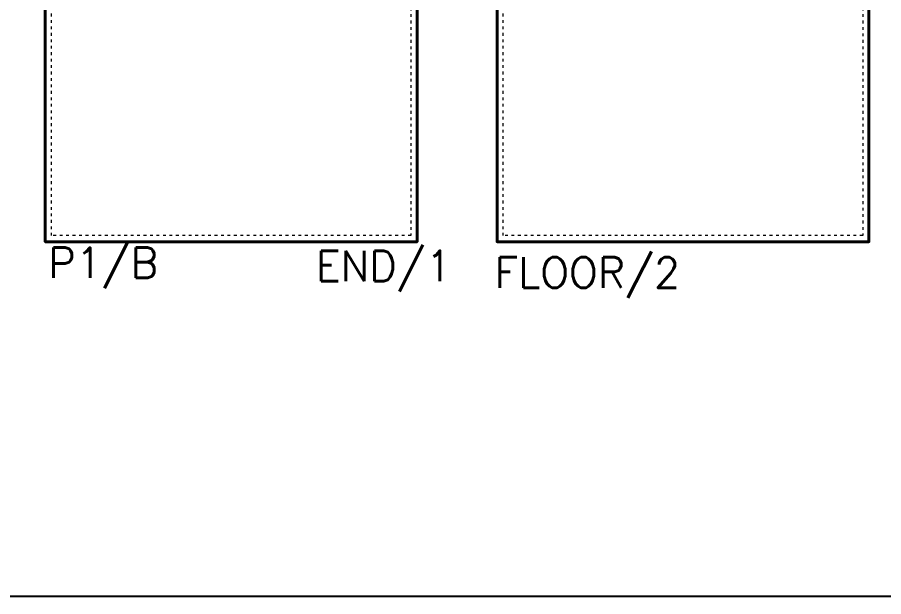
# Model space of a CAD drawing. Header units: millimetres. Extents: x 481 to 28351, y -1147 to 6765.
# Drawn here: x 23486 to 26329, y 2878 to 4780 of the extents above; entities that cross this region are included whole.
import ezdxf

# ---------------------------------------------------------------- set-up
doc = ezdxf.new("R2010")
doc.units = ezdxf.units.MM
doc.linetypes.add('DGN Style 5', pattern=[21.175771, 9.07533, -12.10044])
for name, color, linetype, lineweight in [('00_NOPRINT_TEXT', 7, 'Continuous', 0), ('0_NOPRINT_TOLERANCE', 7, 'DGN Style 5', 0), ('BOARD_18MM_BIRCH-PLY', 73, 'Continuous', 40)]:
    doc.layers.add(name, color=color, linetype=linetype, lineweight=lineweight)
doc.styles.get("Standard").update_dxf_attribs({"font": 'romans.shx', "bigfont": 'hztxt.shx'})

msp = doc.modelspace()

# ---------------------------------------------------------------- linework, layer by layer
msp.add_lwpolyline([(480.7, 6764.9), (28350.7, 6764.9), (28350.7, 2878.4), (480.7, 2878.4)], close=True)
at = {"layer": '0_NOPRINT_TOLERANCE'}
for points in [[(23597.6, 6463.6), (24777.6, 6463.6), (24777.6, 4063.6), (23597.6, 4063.6)], [(23597.6, 6463.6), (24777.6, 6463.6), (24777.6, 4063.6), (23597.6, 4063.6)], [(25080, 6463.6), (26260, 6463.6), (26260, 4063.6), (25080, 4063.6)], [(25080, 6463.6), (26260, 6463.6), (26260, 4063.6), (25080, 4063.6)]]:
    msp.add_lwpolyline(points, close=True, dxfattribs=at)
at = {"layer": 'BOARD_18MM_BIRCH-PLY'}
for points in [[(23577.6, 6483.6), (24797.6, 6483.6), (24797.6, 4043.6), (23577.6, 4043.6), (23577.6, 6483.6)], [(25060, 6483.6), (26280, 6483.6), (26280, 4043.6), (25060, 4043.6), (25060, 6483.6)]]:
    msp.add_lwpolyline(points, dxfattribs=at)

# ---------------------------------------------------------------- texts
at = {"layer": '00_NOPRINT_TEXT'}
msp.add_text('FLOOR/2', height=100, dxfattribs=at).set_placement((25052, 3892.6))
at = {"layer": '00_NOPRINT_TEXT', "char_height": 100, "width": 408.414, "attachment_point": 1}
for s, insert in [('P1/B', (23587.4, 4024.6)), ('END/1', (24465.5, 4014))]:
    msp.add_mtext(s, dxfattribs=dict(at, insert=insert))

doc.saveas('drawing.dxf')
